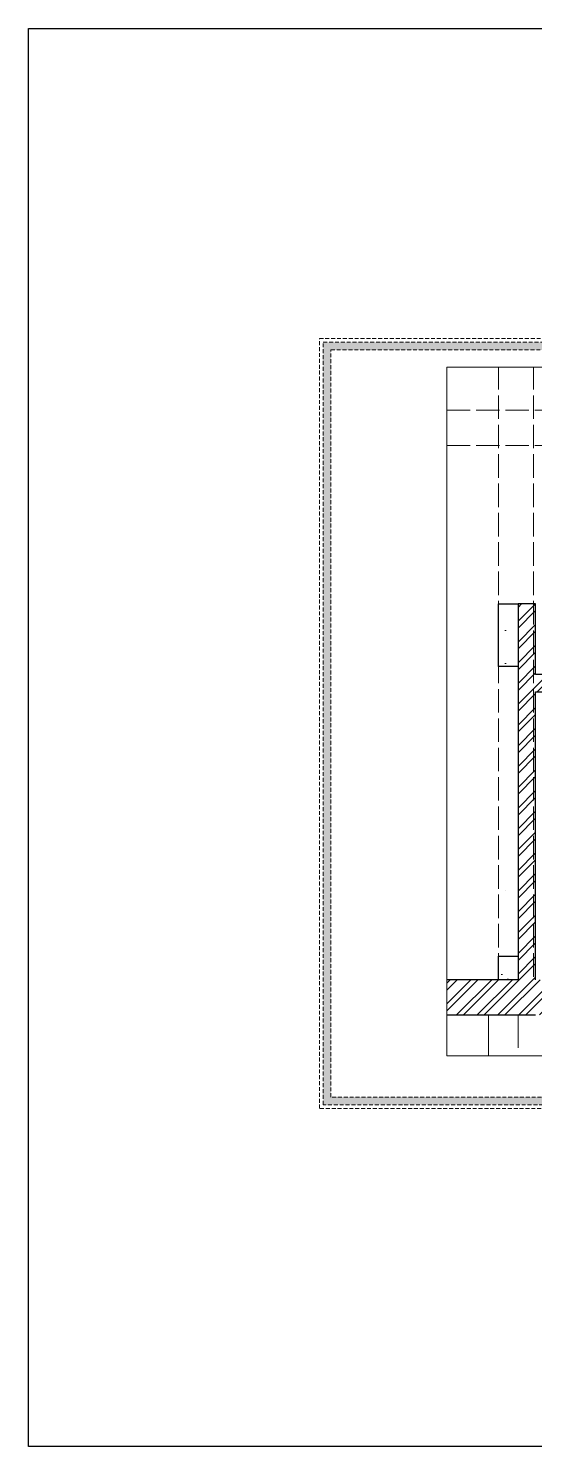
# Model space of a CAD drawing. Header units: millimetres. Extents: x 35877 to 3066687, y -650199 to -40525.
# Drawn here: x 149045.2 to 149174.5, y -179265.7 to -178903.4 of the extents above; entities that cross this region are included whole.
import ezdxf

# ---------------------------------------------------------------- set-up
doc = ezdxf.new("R2010")
doc.units = ezdxf.units.MM
doc.header["$MEASUREMENT"] = 0
doc.linetypes.add('ACAD_ISO02W100', pattern=[15, 12, -3])
doc.linetypes.add('DASHEDX2', pattern=[1.5, 1, -0.5])
doc.layers.add('AR HATCH-7', color=7, linetype='Continuous')
for name, color, linetype, lineweight in [('dim05', 1, 'Continuous', 13), ('Dimension', 10, 'DASHEDX2', 20), ('FUR', 250, 'Continuous', 0), ('FURNITURE', 32, 'Continuous', 9), ('FURNITURE-1', 252, 'Continuous', 13), ('GROUND FLOOR', 7, 'Continuous', 9), ('GROUND FLOOR  ( PLINE )', 251, 'Continuous', 30), ('Labelling', 1, 'Continuous', 25)]:
    doc.layers.add(name, color=color, linetype=linetype, lineweight=lineweight)
pattern_1 = [(50, (1348.061, 1423.792), (14.34520365, -1.2550427), [1.5, -16.5]), (355, (1348.061, 1423.792), (-2.7750267, 15.0438427), [1.2, -13.2]), (100.4514445, (1349.256, 1423.688), (11.5701769, 13.7887998), [1.2748038, -14.0228422]), (46.1842, (1348.061, 1427.792), (21.3448266, -3.3103856), [2.25, -24.75]), (96.635635, (1349.84, 1427.517), (18.693239, 19.482372), [1.9122068, -21.0342752]), (351.184164, (1348.06, 1427.792), (18.693239, 19.482372), [1.8, -19.8]), (21, (1350.061, 1426.792), (11.93814104, -8.0523778), [1.5, -16.5]), (326, (1350.061, 1426.792), (4.8663066, 14.5030009), [1.2, -13.2]), (71.451445, (1351.056, 1426.121), (16.8044475, 6.45062306), [1.2748038, -14.0228422]), (37.5, (1348.061, 1423.7925), (0.24319711, 6.65787708), [0, -13.04, 0, -13.4, 0, -13.25]), (7.5, (1348.061, 1423.7925), (5.26139075, 7.88823424), [0, -7.64, 0, -12.74, 0, -5.05]), (327.5, (1343.601, 1423.7925), (10.67644872, -0.45109743), [0, -5, 0, -15.6, 0, -20.7]), (317.5, (1341.601, 1423.7925), (11.6637234, 2.00209965), [0, -6.5, 0, -10.36, 0, -14.7])]

msp = doc.modelspace()

# ---------------------------------------------------------------- hatches: boundary and pattern name
at = {"layer": 'AR HATCH-7', "lineweight": 0, "true_color": 0x939598, "transparency": 33554687}
h = msp.add_hatch(dxfattribs=at)
h.set_pattern_fill('ANSI32', color=252, scale=10)
h.set_pattern_definition([(45, (1348.061, 1423.7925), (-2.65165043, 2.65165043), []), (45, (1349.8287, 1423.7925), (-2.65165043, 2.65165043), [])])
h.paths.add_polyline_path([(149312.7739, -179146.4055), (149216.7739, -179146.4055), (149212.2739, -179146.4055), (149212.2739, -179150.9055), (149212.2739, -179155.4055), (149312.7739, -179155.4055)])
h.paths.add_polyline_path([(149216.7739, -179104.4055), (149214.1489, -179104.4055), (149212.2739, -179104.4055), (149212.2739, -179146.4055), (149216.7739, -179146.4055)], flags=17)
h.paths.add_polyline_path([(149317.2739, -179009.9055), (149312.7739, -179009.9055), (149312.7739, -179155.4055), (149317.2739, -179155.4055), (149317.2739, -179137.4055), (149327.4168, -179137.4055), (149327.4168, -179132.9055), (149317.2739, -179132.9055)])
h.paths.add_polyline_path([(149276.7356, -179002.4726), (149276.7356, -179000.9055), (149228.2356, -179000.9055), (149228.2356, -179005.4055), (149274.7739, -179005.4055), (149276.7356, -179005.409)])
h.paths.add_polyline_path([(149256.7739, -178989.9166), (149252.2739, -178989.9166), (149252.2739, -179000.9055), (149256.7739, -179000.9055)])
h.paths.add_polyline_path([(149170.2739, -179050.4055), (149170.2739, -179066.4055), (149170.2739, -179146.4055), (149165.2739, -179146.4055), (149152.0509, -179146.4055), (149152.0509, -179155.4055), (149174.7739, -179155.4055), (149179.2739, -179155.4055), (149179.2739, -179146.4055), (149174.7739, -179146.4055), (149174.7739, -179072.9055), (149216.7739, -179072.9055), (149216.7739, -179068.4055), (149174.7739, -179068.4055), (149174.7739, -179050.4055)])
h.paths.add_polyline_path([(149216.7739, -179059.4055), (149212.2739, -179059.4055), (149212.2739, -179068.4055), (149216.7739, -179068.4055)], flags=17)
h.paths.add_polyline_path([(149216.7739, -179050.4055), (149212.2739, -179050.4055), (149212.2739, -179059.4055), (149216.7739, -179059.4055)], flags=17)
at = {"layer": 'Dimension', "true_color": 0xd39e00, "transparency": 33554687}
h = msp.add_hatch(color=42, dxfattribs=at)
h.paths.add_polyline_path([(149120.517, -179178.3432), (149397.2223, -179178.3432), (149397.2223, -178983.5771), (149120.517, -178983.5771)])
h.paths.add_polyline_path([(149122.459, -179176.4012), (149395.2803, -179176.4012), (149395.2803, -178985.5191), (149122.459, -178985.5191)], flags=16)
at = {"layer": 'FURNITURE-1', "lineweight": 0, "true_color": 0xc7c8ca, "transparency": 33554687}
h = msp.add_hatch(dxfattribs=at)
h.set_pattern_fill('AR-CONC', color=9, scale=2)
h.set_pattern_definition(pattern_1)
h.paths.add_polyline_path([(149170.2739, -179050.4055), (149165.2739, -179050.4055), (149165.2739, -179066.4055), (149170.2739, -179066.4055)])
h.paths.add_polyline_path([(149327.4168, -179000.9055), (149312.7739, -179000.9055), (149312.7739, -179009.9055), (149327.4168, -179009.9055)])
h = msp.add_hatch(dxfattribs=at)
h.set_pattern_fill('AR-CONC', color=9, scale=2)
h.set_pattern_definition(pattern_1)
h.paths.add_polyline_path([(149170.2739, -179140.4055), (149165.2739, -179140.4055), (149165.2739, -179145.6549), (149165.2739, -179146.4055), (149170.2739, -179146.4055)])

# ---------------------------------------------------------------- linework, layer by layer
at = {"layer": 'dim05', "color": 18, "lineweight": 0, "true_color": 0x000000, "transparency": 33554687, "elevation": -0.1354}
msp.add_lwpolyline([(149152.0509, -178989.9166), (149327.4168, -178989.9166), (149327.4168, -179165.8228), (149152.0509, -179165.8228)], close=True, dxfattribs=at)
at = {"layer": 'Dimension', "color": 42, "true_color": 0xd39e00, "transparency": 33554687, "elevation": -0.1354}
for points in [[(149119.546, -178982.6061), (149398.1933, -178982.6061), (149398.1933, -179179.3142), (149119.546, -179179.3142)], [(149120.517, -178983.5771), (149397.2223, -178983.5771), (149397.2223, -179178.3432), (149120.517, -179178.3432)], [(149122.459, -178985.5191), (149395.2803, -178985.5191), (149395.2803, -179176.4012), (149122.459, -179176.4012)]]:
    msp.add_lwpolyline(points, close=True, dxfattribs=at)
at = {"layer": 'FUR', "transparency": 33554687}
msp.add_line((149167.1427, -179123.7169, -0.1354), (149167.1427, -179123.7169, -0.1354), dxfattribs=at)
at = {"layer": 'FURNITURE', "color": 3, "lineweight": 30, "transparency": 33554687}
msp.add_lwpolyline([(149045.1697, -178903.3774), (150107.4766, -178903.3774), (150107.4766, -179265.6803), (149045.1697, -179265.6803)], close=True, dxfattribs=at)
at = {"layer": 'GROUND FLOOR', "transparency": 33554687}
for p, q in [((149170.2739, -179146.4055, -0.1354), (149152.0509, -179146.4055, -0.1354)), ((149162.7739, -179155.4055, -0.1354), (149162.7739, -179165.8228, -0.1354))]:
    msp.add_line(p, q, dxfattribs=at)
at = {"layer": 'GROUND FLOOR', "color": 1, "linetype": 'ACAD_ISO02W100', "ltscale": 0.7, "transparency": 33554687, "elevation": -0.1354}
msp.add_lwpolyline([(149170.2739, -179155.4055), (149170.2739, -179165.8228)], dxfattribs=at)
at = {"layer": 'GROUND FLOOR  ( PLINE )', "transparency": 33554687, "elevation": -0.1354}
for points in [[(149174.7739, -179146.4055), (149174.7739, -179072.9055), (149216.7739, -179072.9055), (149216.7739, -179050.4055), (149212.2739, -179050.4055), (149212.2739, -179068.4055), (149174.7739, -179068.4055), (149174.7739, -179050.4055), (149170.2739, -179050.4055), (149170.2739, -179146.4055), (149152.0509, -179146.4055)], [(149152.0509, -179155.4055), (149174.7739, -179155.4055)]]:
    msp.add_lwpolyline(points, dxfattribs=at)
at = {"layer": 'Labelling', "color": 251, "linetype": 'ACAD_ISO02W100', "lineweight": 0, "ltscale": 0.5, "true_color": 0x636466, "transparency": 33554687}
for p, q in [((149165.2739, -179145.6549, -0.1354), (149165.2739, -178989.9166, -0.1354)), ((149174.2739, -179145.6549, -0.1354), (149174.2739, -178989.9166, -0.1354)), ((149152.0509, -179000.9055, -0.1354), (149312.7739, -179000.9055, -0.1354)), ((149152.0509, -179009.9055, -0.1354), (149312.7739, -179009.9055, -0.1354))]:
    msp.add_line(p, q, dxfattribs=at)
at = {"layer": 'Labelling', "lineweight": 30, "ltscale": 10, "transparency": 33554687, "elevation": -0.1354}
for points in [[(149165.2739, -179050.4055), (149170.2739, -179050.4055), (149170.2739, -179066.4055), (149165.2739, -179066.4055)], [(149165.2739, -179140.4055), (149170.2739, -179140.4055), (149170.2739, -179146.4055), (149165.2739, -179146.4055)]]:
    msp.add_lwpolyline(points, close=True, dxfattribs=at)

doc.saveas('drawing.dxf')
